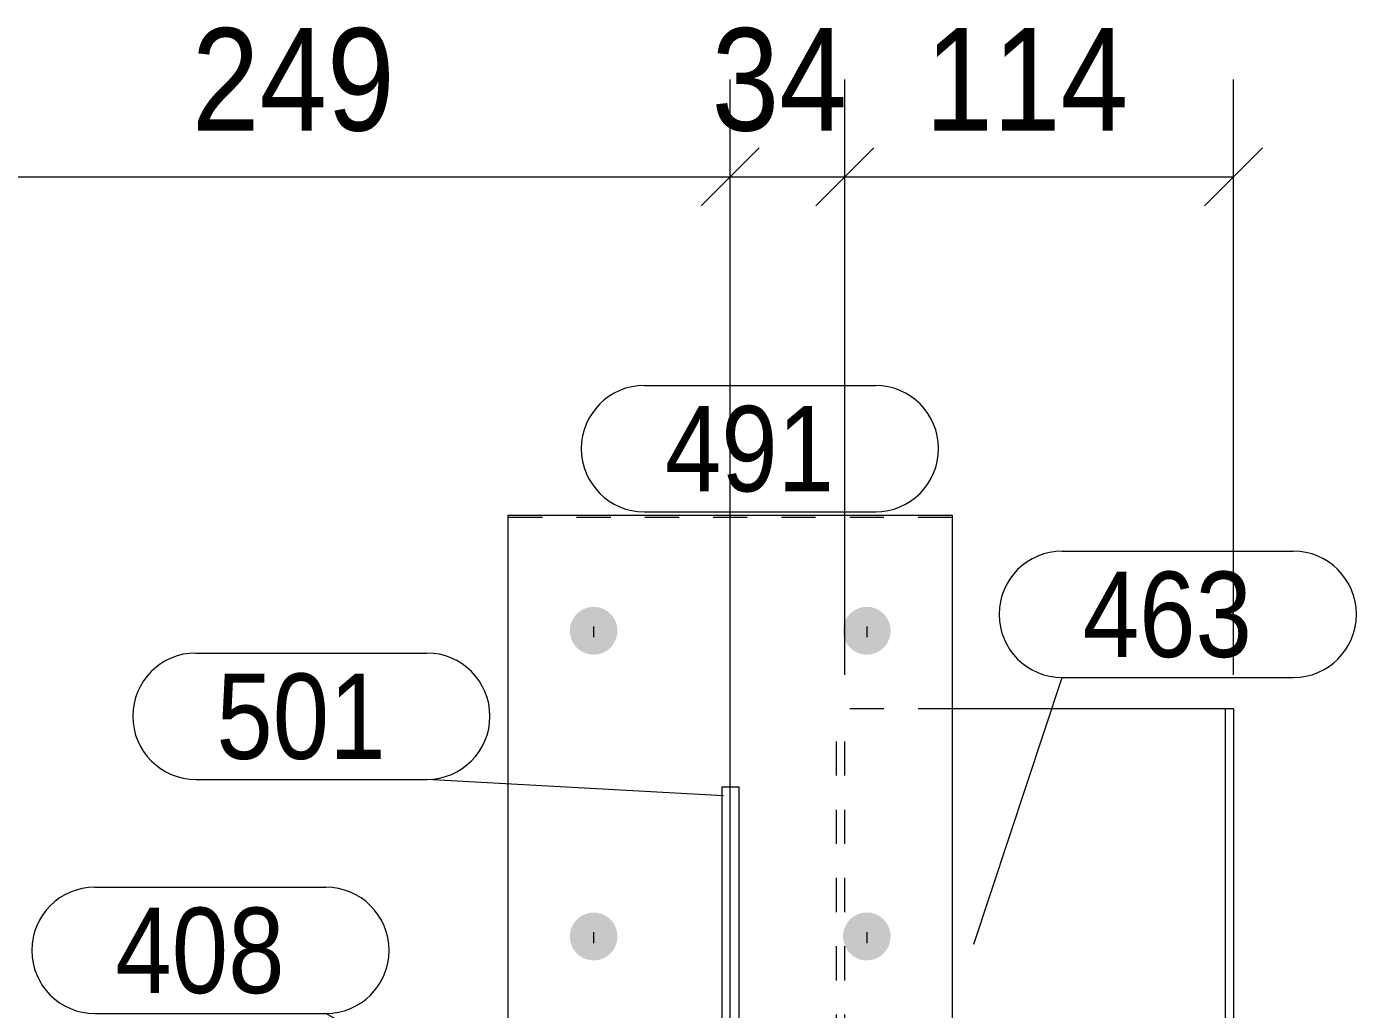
# Model space of a CAD drawing. Header units: millimetres. Extents: x 2 to 579, y 0 to 825.
# Drawn here: x 53.84 to 92.79, y 689.4 to 718.17 of the extents above; entities that cross this region are included whole.
import ezdxf

# ---------------------------------------------------------------- set-up
doc = ezdxf.new("R2010")
doc.units = ezdxf.units.MM
for name, pattern in [('XKITLINE00', [0]), ('XKITLINE01', [4, 1, -1, 1, -1]), ('XKITLINE03', [6, 3, -1, 1, -1])]:
    doc.linetypes.add(name, pattern=pattern)
for name, color, linetype, lineweight in [('Bolt', 3, 'Continuous', 0), ('Dimensions', 7, 'Continuous', 0), ('Part', 2, 'Continuous', 0), ('PartMark', 7, 'Continuous', 0)]:
    doc.layers.add(name, color=color, linetype=linetype, lineweight=lineweight)
doc.styles.add('ARIAL', font='ARIAL.TTF')

# ---------------------------------------------------------------- blocks, each defined once
blk = doc.blocks.new('*A43')
at = {"layer": 'Bolt'}
for points in [[(71.145, 700.451), (71.143, 700.417), (71.139, 700.383), (71.133, 700.349), (71.125, 700.315), (71.116, 700.282), (71.105, 700.25), (71.093, 700.218), (71.079, 700.186), (71.064, 700.156), (71.047, 700.126), (71.029, 700.097), (71.009, 700.069), (70.988, 700.041), (70.966, 700.015), (70.942, 699.991), (70.917, 699.967), (70.892, 699.944), (70.865, 699.923), (70.837, 699.903), (70.808, 699.885), (70.778, 699.868), (70.748, 699.853), (70.716, 699.839), (70.685, 699.826), (70.652, 699.816), (70.619, 699.807), (70.586, 699.799), (70.552, 699.793), (70.518, 699.789), (70.484, 699.786), (70.45, 699.786), (70.416, 699.786), (70.382, 699.789), (70.348, 699.793), (70.314, 699.799), (70.281, 699.807), (70.248, 699.816), (70.215, 699.826), (70.184, 699.839), (70.152, 699.853), (70.122, 699.868), (70.092, 699.885), (70.063, 699.903), (70.035, 699.923), (70.008, 699.944), (69.983, 699.967), (69.958, 699.991), (69.934, 700.015), (69.912, 700.041), (69.891, 700.069), (69.871, 700.097), (69.853, 700.126), (69.836, 700.156), (69.821, 700.186), (69.807, 700.218), (69.795, 700.25), (69.784, 700.282), (69.775, 700.315), (69.767, 700.349), (69.761, 700.383), (69.757, 700.417), (69.755, 700.451), (69.754, 700.486), (69.755, 700.52), (69.757, 700.554), (69.761, 700.588), (69.767, 700.622), (69.775, 700.656), (69.784, 700.689), (69.795, 700.721), (69.807, 700.753), (69.821, 700.785), (69.836, 700.816), (69.853, 700.845), (69.871, 700.874), (69.891, 700.903), (69.912, 700.93), (69.934, 700.956), (69.958, 700.981), (69.983, 701.004), (70.008, 701.027), (70.035, 701.048), (70.063, 701.068), (70.092, 701.086), (70.122, 701.103), (70.152, 701.118), (70.184, 701.132), (70.215, 701.145), (70.248, 701.155), (70.281, 701.165), (70.314, 701.172), (70.348, 701.178), (70.382, 701.182), (70.416, 701.185), (70.45, 701.186), (70.484, 701.185), (70.518, 701.182), (70.552, 701.178), (70.586, 701.172), (70.619, 701.165), (70.652, 701.155), (70.685, 701.145), (70.716, 701.132), (70.748, 701.118), (70.778, 701.103), (70.808, 701.086), (70.837, 701.068), (70.865, 701.048), (70.892, 701.027), (70.917, 701.004), (70.942, 700.981), (70.966, 700.956), (70.988, 700.93), (71.009, 700.903), (71.029, 700.874), (71.047, 700.845), (71.064, 700.816), (71.079, 700.785), (71.093, 700.753), (71.105, 700.721), (71.116, 700.689), (71.125, 700.656), (71.133, 700.622), (71.139, 700.588), (71.143, 700.554), (71.145, 700.52), (71.146, 700.486)], [(79.145, 700.451), (79.143, 700.417), (79.139, 700.383), (79.133, 700.349), (79.125, 700.315), (79.116, 700.282), (79.105, 700.25), (79.093, 700.218), (79.079, 700.186), (79.064, 700.156), (79.047, 700.126), (79.029, 700.097), (79.009, 700.069), (78.988, 700.041), (78.966, 700.015), (78.942, 699.991), (78.917, 699.967), (78.892, 699.944), (78.865, 699.923), (78.837, 699.903), (78.808, 699.885), (78.778, 699.868), (78.748, 699.853), (78.716, 699.839), (78.685, 699.826), (78.652, 699.816), (78.619, 699.807), (78.586, 699.799), (78.552, 699.793), (78.518, 699.789), (78.484, 699.786), (78.45, 699.786), (78.416, 699.786), (78.382, 699.789), (78.348, 699.793), (78.314, 699.799), (78.281, 699.807), (78.248, 699.816), (78.215, 699.826), (78.184, 699.839), (78.152, 699.853), (78.122, 699.868), (78.092, 699.885), (78.063, 699.903), (78.035, 699.923), (78.008, 699.944), (77.983, 699.967), (77.958, 699.991), (77.934, 700.015), (77.912, 700.041), (77.891, 700.069), (77.871, 700.097), (77.853, 700.126), (77.836, 700.156), (77.821, 700.186), (77.807, 700.218), (77.795, 700.25), (77.784, 700.282), (77.775, 700.315), (77.767, 700.349), (77.761, 700.383), (77.757, 700.417), (77.755, 700.451), (77.754, 700.486), (77.755, 700.52), (77.757, 700.554), (77.761, 700.588), (77.767, 700.622), (77.775, 700.656), (77.784, 700.689), (77.795, 700.721), (77.807, 700.753), (77.821, 700.785), (77.836, 700.816), (77.853, 700.845), (77.871, 700.874), (77.891, 700.903), (77.912, 700.93), (77.934, 700.956), (77.958, 700.981), (77.983, 701.004), (78.008, 701.027), (78.035, 701.048), (78.063, 701.068), (78.092, 701.086), (78.122, 701.103), (78.152, 701.118), (78.184, 701.132), (78.215, 701.145), (78.248, 701.155), (78.281, 701.165), (78.314, 701.172), (78.348, 701.178), (78.382, 701.182), (78.416, 701.185), (78.45, 701.186), (78.484, 701.185), (78.518, 701.182), (78.552, 701.178), (78.586, 701.172), (78.619, 701.165), (78.652, 701.155), (78.685, 701.145), (78.716, 701.132), (78.748, 701.118), (78.778, 701.103), (78.808, 701.086), (78.837, 701.068), (78.865, 701.048), (78.892, 701.027), (78.917, 701.004), (78.942, 700.981), (78.966, 700.956), (78.988, 700.93), (79.009, 700.903), (79.029, 700.874), (79.047, 700.845), (79.064, 700.816), (79.079, 700.785), (79.093, 700.753), (79.105, 700.721), (79.116, 700.689), (79.125, 700.656), (79.133, 700.622), (79.139, 700.588), (79.143, 700.554), (79.145, 700.52), (79.146, 700.486)], [(71.145, 691.501), (71.143, 691.467), (71.139, 691.432), (71.133, 691.399), (71.125, 691.365), (71.116, 691.332), (71.105, 691.299), (71.093, 691.267), (71.079, 691.236), (71.064, 691.205), (71.047, 691.175), (71.029, 691.146), (71.009, 691.118), (70.988, 691.091), (70.966, 691.065), (70.942, 691.04), (70.917, 691.017), (70.892, 690.994), (70.865, 690.973), (70.837, 690.953), (70.808, 690.935), (70.778, 690.918), (70.748, 690.902), (70.716, 690.888), (70.685, 690.876), (70.652, 690.865), (70.619, 690.856), (70.586, 690.849), (70.552, 690.843), (70.518, 690.839), (70.484, 690.836), (70.45, 690.835), (70.416, 690.836), (70.382, 690.839), (70.348, 690.843), (70.314, 690.849), (70.281, 690.856), (70.248, 690.865), (70.215, 690.876), (70.184, 690.888), (70.152, 690.902), (70.122, 690.918), (70.092, 690.935), (70.063, 690.953), (70.035, 690.973), (70.008, 690.994), (69.983, 691.017), (69.958, 691.04), (69.934, 691.065), (69.912, 691.091), (69.891, 691.118), (69.871, 691.146), (69.853, 691.175), (69.836, 691.205), (69.821, 691.236), (69.807, 691.267), (69.795, 691.299), (69.784, 691.332), (69.775, 691.365), (69.767, 691.399), (69.761, 691.432), (69.757, 691.467), (69.755, 691.501), (69.754, 691.535), (69.755, 691.57), (69.757, 691.604), (69.761, 691.638), (69.767, 691.672), (69.775, 691.705), (69.784, 691.738), (69.795, 691.771), (69.807, 691.803), (69.821, 691.834), (69.836, 691.865), (69.853, 691.895), (69.871, 691.924), (69.891, 691.952), (69.912, 691.979), (69.934, 692.005), (69.958, 692.03), (69.983, 692.054), (70.008, 692.076), (70.035, 692.097), (70.063, 692.117), (70.092, 692.136), (70.122, 692.153), (70.152, 692.168), (70.184, 692.182), (70.215, 692.194), (70.248, 692.205), (70.281, 692.214), (70.314, 692.222), (70.348, 692.228), (70.382, 692.232), (70.416, 692.234), (70.45, 692.235), (70.484, 692.234), (70.518, 692.232), (70.552, 692.228), (70.586, 692.222), (70.619, 692.214), (70.652, 692.205), (70.685, 692.194), (70.716, 692.182), (70.748, 692.168), (70.778, 692.153), (70.808, 692.136), (70.837, 692.117), (70.865, 692.097), (70.892, 692.076), (70.917, 692.054), (70.942, 692.03), (70.966, 692.005), (70.988, 691.979), (71.009, 691.952), (71.029, 691.924), (71.047, 691.895), (71.064, 691.865), (71.079, 691.834), (71.093, 691.803), (71.105, 691.771), (71.116, 691.738), (71.125, 691.705), (71.133, 691.672), (71.139, 691.638), (71.143, 691.604), (71.145, 691.57), (71.146, 691.535)], [(79.145, 691.501), (79.143, 691.467), (79.139, 691.432), (79.133, 691.399), (79.125, 691.365), (79.116, 691.332), (79.105, 691.299), (79.093, 691.267), (79.079, 691.236), (79.064, 691.205), (79.047, 691.175), (79.029, 691.146), (79.009, 691.118), (78.988, 691.091), (78.966, 691.065), (78.942, 691.04), (78.917, 691.017), (78.892, 690.994), (78.865, 690.973), (78.837, 690.953), (78.808, 690.935), (78.778, 690.918), (78.748, 690.902), (78.716, 690.888), (78.685, 690.876), (78.652, 690.865), (78.619, 690.856), (78.586, 690.849), (78.552, 690.843), (78.518, 690.839), (78.484, 690.836), (78.45, 690.835), (78.416, 690.836), (78.382, 690.839), (78.348, 690.843), (78.314, 690.849), (78.281, 690.856), (78.248, 690.865), (78.215, 690.876), (78.184, 690.888), (78.152, 690.902), (78.122, 690.918), (78.092, 690.935), (78.063, 690.953), (78.035, 690.973), (78.008, 690.994), (77.983, 691.017), (77.958, 691.04), (77.934, 691.065), (77.912, 691.091), (77.891, 691.118), (77.871, 691.146), (77.853, 691.175), (77.836, 691.205), (77.821, 691.236), (77.807, 691.267), (77.795, 691.299), (77.784, 691.332), (77.775, 691.365), (77.767, 691.399), (77.761, 691.432), (77.757, 691.467), (77.755, 691.501), (77.754, 691.535), (77.755, 691.57), (77.757, 691.604), (77.761, 691.638), (77.767, 691.672), (77.775, 691.705), (77.784, 691.738), (77.795, 691.771), (77.807, 691.803), (77.821, 691.834), (77.836, 691.865), (77.853, 691.895), (77.871, 691.924), (77.891, 691.952), (77.912, 691.979), (77.934, 692.005), (77.958, 692.03), (77.983, 692.054), (78.008, 692.076), (78.035, 692.097), (78.063, 692.117), (78.092, 692.136), (78.122, 692.153), (78.152, 692.168), (78.184, 692.182), (78.215, 692.194), (78.248, 692.205), (78.281, 692.214), (78.314, 692.222), (78.348, 692.228), (78.382, 692.232), (78.416, 692.234), (78.45, 692.235), (78.484, 692.234), (78.518, 692.232), (78.552, 692.228), (78.586, 692.222), (78.619, 692.214), (78.652, 692.205), (78.685, 692.194), (78.716, 692.182), (78.748, 692.168), (78.778, 692.153), (78.808, 692.136), (78.837, 692.117), (78.865, 692.097), (78.892, 692.076), (78.917, 692.054), (78.942, 692.03), (78.966, 692.005), (78.988, 691.979), (79.009, 691.952), (79.029, 691.924), (79.047, 691.895), (79.064, 691.865), (79.079, 691.834), (79.093, 691.803), (79.105, 691.771), (79.116, 691.738), (79.125, 691.705), (79.133, 691.672), (79.139, 691.638), (79.143, 691.604), (79.145, 691.57), (79.146, 691.535)]]:
    blk.add_hatch(color=3, dxfattribs=at).paths.add_polyline_path(points, flags=17)
at = {"layer": 'Bolt', "color": 3, "linetype": 'XKITLINE00', "lineweight": 0}
for p, q in [((70.45, 700.607), (70.45, 700.293)), ((78.45, 700.607), (78.45, 700.293)), ((70.45, 691.657), (70.45, 691.342)), ((78.45, 691.657), (78.45, 691.342))]:
    blk.add_line(p, q, dxfattribs=at)
blk = doc.blocks.new('*A53')
at = {"layer": 'Part', "color": 7, "linetype": 'XKITLINE03', "lineweight": 0}
blk.add_line((74.45, 585.86), (74.45, 694.383), dxfattribs=at)
blk = doc.blocks.new('*A54')
at = {"layer": 'Part', "color": 7, "linetype": 'XKITLINE01', "lineweight": 0}
for p, q in [((80.95, 698.197), (77.567, 698.197)), ((77.567, 678.247), (77.567, 698.197)), ((77.809, 678.247), (77.809, 698.197)), ((88.948, 687.132), (88.948, 678.247)), ((89.19, 687.146), (89.19, 678.247)), ((89.19, 678.247), (77.567, 678.247))]:
    blk.add_line(p, q, dxfattribs=at)
at = {"layer": 'Part', "color": 2, "linetype": 'XKITLINE00', "lineweight": 0}
for p, q in [((89.19, 698.197), (80.95, 698.197)), ((88.948, 698.197), (88.948, 687.132)), ((89.19, 698.197), (89.19, 687.146))]:
    blk.add_line(p, q, dxfattribs=at)
blk = doc.blocks.new('*A61')
at = {"layer": 'Part', "color": 2, "linetype": 'XKITLINE00', "lineweight": 0}
for p, q in [((67.95, 687.223), (67.95, 703.867)), ((67.95, 703.867), (80.95, 703.867)), ((80.95, 703.867), (80.95, 687.223))]:
    blk.add_line(p, q, dxfattribs=at)
at = {"layer": 'Part', "color": 7, "linetype": 'XKITLINE01', "lineweight": 0}
for p, q in [((67.95, 703.814), (80.95, 703.814)), ((67.95, 687.223), (67.95, 685.914)), ((80.95, 687.223), (80.95, 685.914)), ((67.95, 685.966), (80.95, 685.966)), ((67.95, 685.914), (67.95, 685.966)), ((80.95, 685.914), (67.95, 685.914)), ((80.95, 685.914), (80.95, 685.966))]:
    blk.add_line(p, q, dxfattribs=at)
blk = doc.blocks.new('*A62')
at = {"layer": 'Part', "color": 2, "linetype": 'XKITLINE00', "lineweight": 0}
for p, q in [((74.2, 695.911), (74.2, 687.223)), ((74.2, 695.911), (74.7, 695.911)), ((74.7, 695.911), (74.7, 687.223))]:
    blk.add_line(p, q, dxfattribs=at)
at = {"layer": 'Part', "color": 7, "linetype": 'XKITLINE01', "lineweight": 0}
for p, q in [((74.2, 687.223), (74.2, 685.966)), ((74.2, 687.015), (74.7, 687.015)), ((74.7, 687.223), (74.7, 685.966)), ((74.2, 685.966), (74.7, 685.966))]:
    blk.add_line(p, q, dxfattribs=at)
blk = doc.blocks.new('*A164')
at = {"layer": 'PartMark', "color": 7, "linetype": 'XKITLINE00', "lineweight": 0}
for p, q in [((55.844, 692.977), (62.607, 692.977)), ((55.844, 689.277), (62.607, 689.277)), ((66.85, 686.884), (62.607, 689.277))]:
    blk.add_line(p, q, dxfattribs=at)
for centre, start, end in [((55.844, 691.127), 90, 270), ((62.607, 691.127), 270, 90)]:
    blk.add_arc(centre, 1.85, start, end, dxfattribs=at)
at = {"layer": 'PartMark', "color": 3, "style": 'ARIAL', "width": 0.85}
blk.add_text('408', height=2.5, dxfattribs=at).set_placement((56.444, 689.877))
blk = doc.blocks.new('*A167')
at = {"layer": 'PartMark', "color": 7, "linetype": 'XKITLINE00', "lineweight": 0}
for p, q in [((84.176, 702.816), (90.939, 702.816)), ((81.588, 691.306), (84.176, 699.116)), ((84.176, 699.116), (90.939, 699.116))]:
    blk.add_line(p, q, dxfattribs=at)
for centre, start, end in [((84.176, 700.966), 90, 270), ((90.939, 700.966), 270, 90)]:
    blk.add_arc(centre, 1.85, start, end, dxfattribs=at)
at = {"layer": 'PartMark', "color": 3, "style": 'ARIAL', "width": 0.85}
blk.add_text('463', height=2.5, dxfattribs=at).set_placement((84.776, 699.716))
blk = doc.blocks.new('*A174')
at = {"layer": 'Dimensions', "color": 7, "linetype": 'XKITLINE00', "lineweight": 0}
for p, q in [((49.585, 684.949), (49.585, 716.63)), ((74.45, 687.229), (74.45, 716.63)), ((50.433, 714.628), (48.736, 712.931)), ((75.299, 714.628), (73.601, 712.931)), ((49.585, 713.78), (74.45, 713.78))]:
    blk.add_line(p, q, dxfattribs=at)
at = {"layer": 'Dimensions', "color": 3}
for p in [(49.585, 713.78), (74.45, 713.78)]:
    blk.add_point(p, dxfattribs=at)
at = {"layer": 'Dimensions', "color": 3, "style": 'ARIAL', "width": 0.85}
blk.add_text('249', height=3, dxfattribs=at).set_placement((58.68, 715.13))
blk = doc.blocks.new('*A177')
at = {"layer": 'Dimensions', "color": 7, "linetype": 'XKITLINE00', "lineweight": 0}
for p, q in [((74.45, 687.229), (74.45, 716.63)), ((77.809, 699.197), (77.809, 716.63)), ((75.299, 714.628), (73.601, 712.931)), ((78.657, 714.628), (76.96, 712.931)), ((74.45, 713.78), (77.809, 713.78))]:
    blk.add_line(p, q, dxfattribs=at)
at = {"layer": 'Dimensions', "color": 3}
for p in [(74.45, 713.78), (77.809, 713.78)]:
    blk.add_point(p, dxfattribs=at)
at = {"layer": 'Dimensions', "color": 3, "style": 'ARIAL', "width": 0.85}
blk.add_text('34', height=3, dxfattribs=at).set_placement((73.904, 715.13))
blk = doc.blocks.new('*A178')
at = {"layer": 'Dimensions', "color": 7, "linetype": 'XKITLINE00', "lineweight": 0}
for p, q in [((77.809, 699.197), (77.809, 716.63)), ((89.19, 699.197), (89.19, 716.63)), ((78.657, 714.628), (76.96, 712.931)), ((90.038, 714.628), (88.341, 712.931)), ((77.809, 713.78), (89.19, 713.78))]:
    blk.add_line(p, q, dxfattribs=at)
at = {"layer": 'Dimensions', "color": 3}
for p in [(77.809, 713.78), (89.19, 713.78)]:
    blk.add_point(p, dxfattribs=at)
at = {"layer": 'Dimensions', "color": 3, "style": 'ARIAL', "width": 0.85}
blk.add_text('114', height=3, dxfattribs=at).set_placement((80.161, 715.13))
blk = doc.blocks.new('*A199')
at = {"layer": 'PartMark', "color": 7, "linetype": 'XKITLINE00', "lineweight": 0}
for p, q in [((58.801, 699.833), (65.563, 699.833)), ((58.801, 696.133), (65.563, 696.133)), ((74.257, 695.654), (65.563, 696.133))]:
    blk.add_line(p, q, dxfattribs=at)
for centre, start, end in [((58.801, 697.983), 90, 270), ((65.563, 697.983), 270, 90)]:
    blk.add_arc(centre, 1.85, start, end, dxfattribs=at)
at = {"layer": 'PartMark', "color": 3, "style": 'ARIAL', "width": 0.85}
blk.add_text('501', height=2.5, dxfattribs=at).set_placement((59.401, 696.733))
blk = doc.blocks.new('*A200')
at = {"layer": 'PartMark', "color": 7, "linetype": 'XKITLINE00', "lineweight": 0}
for p, q in [((71.937, 707.667), (78.7, 707.667)), ((71.937, 703.967), (78.7, 703.967))]:
    blk.add_line(p, q, dxfattribs=at)
for centre, start, end in [((71.937, 705.817), 90, 270), ((78.7, 705.817), 270, 90)]:
    blk.add_arc(centre, 1.85, start, end, dxfattribs=at)
at = {"layer": 'PartMark', "color": 3, "style": 'ARIAL', "width": 0.85}
blk.add_text('491', height=2.5, dxfattribs=at).set_placement((72.537, 704.567))

msp = doc.modelspace()

# ---------------------------------------------------------------- block references
at = {"lineweight": 0}
for name in ['*A174', '*A177', '*A178', '*A200', '*A61', '*A167', '*A43', '*A199', '*A54', '*A62', '*A164']:
    msp.add_blockref(name, (0, 0), dxfattribs=at)
at = {"layer": 'Part', "lineweight": 0}
msp.add_blockref('*A53', (0, 0), dxfattribs=at)

doc.saveas('drawing.dxf')
